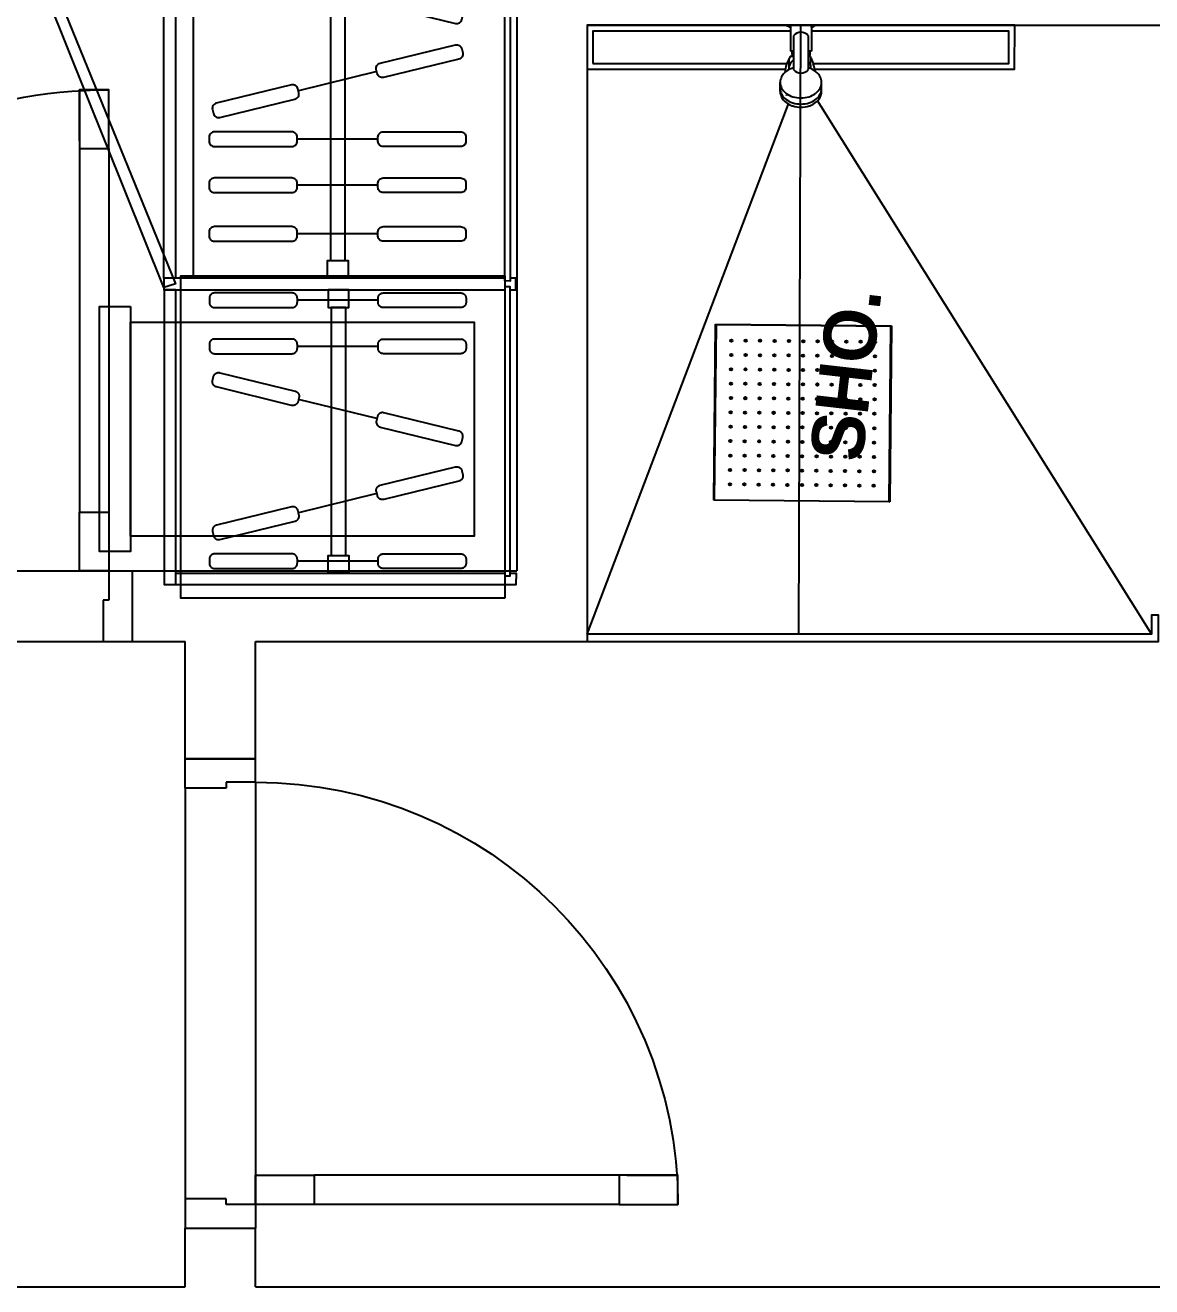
# Model space of a CAD drawing. Extents: x -678889171 to 586587, y -792238163 to 335485.
# Drawn here: x 72682 to 74602, y 71157 to 73307 of the extents above; entities that cross this region are included whole.
import ezdxf
from ezdxf.enums import TextEntityAlignment as Align
from ezdxf.xclip import XClip

# ---------------------------------------------------------------- set-up
doc = ezdxf.new("R2010")
doc.units = 0
doc.header["$MEASUREMENT"] = 0
doc.header["$XCLIPFRAME"] = 2
doc.set_wipeout_variables(frame=1)
doc.linetypes.add('XR-A-TYP38$0$XR-A-4TH-OLD DESIGN$0$XR-A-TYP-2-3-4-6-7-8-9-10$0$HIDDEN', pattern=[0.375, 0.25, -0.125])
doc.layers.get('0').update_dxf_attribs({"color": 8})
for name, color, linetype in [('9TH-FURN$0$XR-A-9TH-OLD DESIGN$0$A-ANNO-SYMB', 252, 'Continuous'), ('9TH-FURN$0$XR-A-9TH-OLD DESIGN$0$A-SITE-PATT', 252, 'Continuous'), ('9TH-FURN$0$XR-A-9TH-OLD DESIGN$0$I-FURN', 252, 'Continuous'), ('9TH-FURN$0$XR-A-9TH-OLD DESIGN$0$XREF_1BR$0$I-FURN', 252, 'Continuous'), ('XR-A-9TH-FLOOR$0$A-WALL', 252, 'Continuous'), ('XR-A-TYP38$0$XR-A-4TH-OLD DESIGN$0$A-FURN-SANT', 252, 'Continuous'), ('XR-A-TYP38$0$XR-A-4TH-OLD DESIGN$0$A-GLAZ', 252, 'Continuous'), ('XR-A-TYP38$0$XR-A-4TH-OLD DESIGN$0$A-WALL', 252, 'Continuous'), ('XR-A-TYP38$0$XR-A-4TH-OLD DESIGN$0$I-SPCL', 252, 'Continuous'), ('XR-A-TYP38$0$XR-A-4TH-OLD DESIGN$0$XR-A-TYP-2-3-4-6-7-8-9-10$0$A-DOOR', 252, 'Continuous'), ('XR-A-TYP38$0$XR-A-4TH-OLD DESIGN$0$XR-A-TYP-2-3-4-6-7-8-9-10$0$A-FLOR-OVHD', 252, 'XR-A-TYP38$0$XR-A-4TH-OLD DESIGN$0$XR-A-TYP-2-3-4-6-7-8-9-10$0$HIDDEN'), ('XR-A-TYP38$0$XR-A-4TH-OLD DESIGN$0$XREF_3BR$0$WC-SERIAL', 252, 'Continuous')]:
    doc.layers.add(name, color=color, linetype=linetype)
doc.styles.add('XR-A-TYP38$0$XR-A-4TH-OLD DESIGN$0$XREF_1BR$0$KZT', font='')
doc.styles.add('XR-A-TYP38$0$XR-A-4TH-OLD DESIGN$0$XREF_3BR$0$Standard', font='arial.ttf')
doc.styles.get('XR-A-TYP38$0$XR-A-4TH-OLD DESIGN$0$XREF_1BR$0$KZT').set_extended_font_data('AvantGarde LT Medium', bold=True)

# ---------------------------------------------------------------- blocks, each defined once
blk = doc.blocks.new('*U268')
at = {"layer": '9TH-FURN$0$XR-A-9TH-OLD DESIGN$0$XREF_1BR$0$I-FURN'}
for points in [[(-1636.8, 0), (-1606.8, 0), (-1606.8, 35), (-1636.8, 35)], [(-574, 5), (-1606.8, 5), (-1606.8, 30), (-574, 30)], [(-544, 0), (-574, 0), (-574, 35), (-544, 35)]]:
    blk.add_lwpolyline(points, close=True, dxfattribs=at)
blk = doc.blocks.new('*U269')
at = {"layer": '9TH-FURN$0$XR-A-9TH-OLD DESIGN$0$XREF_1BR$0$I-FURN'}
for points in [[(-1177.6, 0), (-1147.6, 0), (-1147.6, 35), (-1177.6, 35)], [(-724.9, 5), (-1147.6, 5), (-1147.6, 30), (-724.9, 30)], [(-694.9, 0), (-724.9, 0), (-724.9, 35), (-694.9, 35)]]:
    blk.add_lwpolyline(points, close=True, dxfattribs=at)
blk = doc.blocks.new('9TH-FURN$0$XR-A-9TH-OLD DESIGN$0$XREF_1BR$0$A$C0C3539C5')
at = {"layer": '9TH-FURN$0$XR-A-9TH-OLD DESIGN$0$XREF_1BR$0$I-FURN', "ltscale": 0.5}
for p, q in [((-0.0688, 0), (0.0688, 0)), ((-0.0688, -0.083), (0.0688, -0.083)), ((-0.0688, -0.1615), (0.0688, -0.1615)), ((-0.0668, -0.2767), (0.0668, -0.2441)), ((-0.0668, -0.4045), (0.0668, -0.4371)), ((-0.0688, -0.5277), (0.0688, -0.5277)), ((-0.0688, -0.6062), (0.0688, -0.6062)), ((-0.0668, -0.7062), (0.0668, -0.7388)), ((-0.0688, -0.8293), (0.0688, -0.8293)), ((-0.0688, -0.9078), (0.0688, -0.9078))]:
    blk.add_line(p, q, dxfattribs=at)
for points in [[(-0.2098, -0.0125, -0.414214), (-0.2188, -0.0035), (-0.2188, 0.0035, -0.414214), (-0.2098, 0.0125), (-0.0778, 0.0125, -0.414214), (-0.0688, 0.0035), (-0.0688, -0.0035, -0.414214), (-0.0778, -0.0125)], [(0.2098, -0.0125, 0.414214), (0.2188, -0.0035), (0.2188, 0.0035, 0.414214), (0.2098, 0.0125), (0.0778, 0.0125, 0.414214), (0.0688, 0.0035), (0.0688, -0.0035, 0.414214), (0.0778, -0.0125)], [(-0.2098, -0.0955, -0.414214), (-0.2188, -0.0865), (-0.2188, -0.0795, -0.414214), (-0.2098, -0.0705), (-0.0778, -0.0705, -0.414214), (-0.0688, -0.0795), (-0.0688, -0.0865, -0.414214), (-0.0778, -0.0955)], [(0.2098, -0.0955, 0.414214), (0.2188, -0.0865), (0.2188, -0.0795, 0.414214), (0.2098, -0.0705), (0.0778, -0.0705, 0.414214), (0.0688, -0.0795), (0.0688, -0.0865, 0.414214), (0.0778, -0.0955)], [(-0.2098, -0.174, -0.414214), (-0.2188, -0.165), (-0.2188, -0.158, -0.414214), (-0.2098, -0.149), (-0.0778, -0.149, -0.414214), (-0.0688, -0.158), (-0.0688, -0.165, -0.414214), (-0.0778, -0.174)], [(0.2098, -0.174, 0.414214), (0.2188, -0.165), (0.2188, -0.158, 0.414214), (0.2098, -0.149), (0.0778, -0.149, 0.414214), (0.0688, -0.158), (0.0688, -0.165, 0.414214), (0.0778, -0.174)], [(0.2067, -0.2228, 0.414214), (0.2133, -0.2119), (0.2117, -0.2051, 0.414214), (0.2008, -0.1985), (0.0726, -0.2298, 0.414214), (0.066, -0.2407), (0.0676, -0.2475, 0.414214), (0.0785, -0.2541)], [(-0.2008, -0.3223, -0.414214), (-0.2117, -0.3157), (-0.2133, -0.3089, -0.414214), (-0.2067, -0.298), (-0.0785, -0.2667, -0.414214), (-0.0676, -0.2733), (-0.066, -0.2801, -0.414214), (-0.0726, -0.291)], [(-0.2008, -0.3589, 0.414214), (-0.2117, -0.3655), (-0.2133, -0.3723, 0.414214), (-0.2067, -0.3832), (-0.0785, -0.4145, 0.414214), (-0.0676, -0.4079), (-0.066, -0.4011, 0.414214), (-0.0726, -0.3902)], [(0.2067, -0.4585, -0.414214), (0.2133, -0.4693), (0.2117, -0.4761, -0.414214), (0.2008, -0.4827), (0.0726, -0.4514, -0.414214), (0.066, -0.4405), (0.0676, -0.4337, -0.414214), (0.0785, -0.4271)], [(-0.2098, -0.5402, -0.414214), (-0.2188, -0.5312), (-0.2188, -0.5242, -0.414214), (-0.2098, -0.5152), (-0.0778, -0.5152, -0.414214), (-0.0688, -0.5242), (-0.0688, -0.5312, -0.414214), (-0.0778, -0.5402)], [(0.2098, -0.5402, 0.414214), (0.2188, -0.5312), (0.2188, -0.5242, 0.414214), (0.2098, -0.5152), (0.0778, -0.5152, 0.414214), (0.0688, -0.5242), (0.0688, -0.5312, 0.414214), (0.0778, -0.5402)], [(-0.2098, -0.6187, -0.414214), (-0.2188, -0.6097), (-0.2188, -0.6027, -0.414214), (-0.2098, -0.5937), (-0.0778, -0.5937, -0.414214), (-0.0688, -0.6027), (-0.0688, -0.6097, -0.414214), (-0.0778, -0.6187)], [(0.2098, -0.6187, 0.414214), (0.2188, -0.6097), (0.2188, -0.6027, 0.414214), (0.2098, -0.5937), (0.0778, -0.5937, 0.414214), (0.0688, -0.6027), (0.0688, -0.6097, 0.414214), (0.0778, -0.6187)], [(-0.2008, -0.6606, 0.414214), (-0.2117, -0.6672), (-0.2133, -0.674, 0.414214), (-0.2067, -0.6849), (-0.0785, -0.7162, 0.414214), (-0.0676, -0.7096), (-0.066, -0.7028, 0.414214), (-0.0726, -0.6919)], [(0.2067, -0.7601, -0.414214), (0.2133, -0.771), (0.2117, -0.7778, -0.414214), (0.2008, -0.7844), (0.0726, -0.7531, -0.414214), (0.066, -0.7422), (0.0676, -0.7354, -0.414214), (0.0785, -0.7288)], [(-0.2098, -0.8418, -0.414214), (-0.2188, -0.8328), (-0.2188, -0.8258, -0.414214), (-0.2098, -0.8168), (-0.0778, -0.8168, -0.414214), (-0.0688, -0.8258), (-0.0688, -0.8328, -0.414214), (-0.0778, -0.8418)], [(0.2098, -0.8418, 0.414214), (0.2188, -0.8328), (0.2188, -0.8258, 0.414214), (0.2098, -0.8168), (0.0778, -0.8168, 0.414214), (0.0688, -0.8258), (0.0688, -0.8328, 0.414214), (0.0778, -0.8418)], [(-0.2098, -0.9203, -0.414214), (-0.2188, -0.9113), (-0.2188, -0.9043, -0.414214), (-0.2098, -0.8953), (-0.0778, -0.8953, -0.414214), (-0.0688, -0.9043), (-0.0688, -0.9113, -0.414214), (-0.0778, -0.9203)], [(0.2098, -0.9203, 0.414214), (0.2188, -0.9113), (0.2188, -0.9043, 0.414214), (0.2098, -0.8953), (0.0778, -0.8953, 0.414214), (0.0688, -0.9043), (0.0688, -0.9113, 0.414214), (0.0778, -0.9203)]]:
    blk.add_lwpolyline(points, format="xyb", close=True, dxfattribs=at)
blk = doc.blocks.new('9TH-FURN$0$XR-A-9TH-OLD DESIGN$0$d')
at = {"layer": '9TH-FURN$0$XR-A-9TH-OLD DESIGN$0$I-FURN'}
blk.add_line((89147.1, 62864.5, 0), (89143.4, 63957.2, 0), dxfattribs=at)
at = {"layer": '9TH-FURN$0$XR-A-9TH-OLD DESIGN$0$I-FURN', "extrusion": (-1.14521e-09, 1.34087e-09, 1), "elevation": 0}
for points in [[(88601, 64458), (88591, 64457.9), (88591, 64477.9), (88601, 64478), (88601, 64478), (88610, 64478), (88610, 64478), (89171, 64480), (89171, 64460), (88610, 64458), (88610, 64463), (88601, 64463)], [(89192.6, 63977.4), (89191, 64479.9), (89171, 64479.8), (89172.6, 63977.3)], [(88611.8, 63970.3), (88609.9, 64463), (88600.9, 64463), (88602.8, 63970.3)], [(89249.9, 64006.3), (89248.6, 64423.8), (89301.1, 64424), (89302.5, 64006.5)], [(89248.7, 64397.5), (89249.8, 64032.5), (88663.9, 64030.4), (88662.7, 64395.4)], [(89193.3, 63973.4), (89392.8, 63480.8), (89374.9, 63476.2), (89173.3, 63967.4)], [(88611.9, 63960.3), (88616.2, 62857.6), (88607.2, 62857.5), (88602.9, 63960.3)], [(89193.4, 63957.4), (89197.2, 62844.8), (89177.2, 62844.7), (89173.4, 63957.3)], [(89197.2, 62848.7), (89393.4, 63322.7), (89375.4, 63327.2), (89177.2, 62854.6)], [(88607.1, 62862.5), (88597.1, 62862.5), (88597.2, 62842.5), (88607.2, 62842.5), (88607.2, 62842.5), (88616.2, 62842.6), (88616.2, 62842.6), (89177.2, 62844.6), (89177.1, 62864.6), (88616.1, 62862.6), (88616.2, 62857.6), (88607.2, 62857.5)]]:
    blk.add_lwpolyline(points, close=True, dxfattribs=at)
blk.add_lwpolyline([(88602.8, 63975.3), (88592.8, 63975.2), (88592.9, 63955.2), (88602.9, 63955.3), (88602.9, 63960.3), (88611.9, 63960.3), (88611.9, 63955.3), (89193.4, 63957.4), (89193.3, 63977.4), (88611.8, 63975.3)], dxfattribs=at)
at = {"layer": '9TH-FURN$0$XR-A-9TH-OLD DESIGN$0$I-FURN', "ltscale": 0.5, "extrusion": (-1.14521e-09, 1.34087e-09, 1), "elevation": 0}
for points in [[(89391, 63496.8), (89389, 63496.3)], [(89391, 63496.8), (89389, 63496.3)], [(89391, 63496.8), (89389, 63496.3)], [(89391, 63496.8), (89389, 63496.3)], [(89391.2, 63495.8), (89389.3, 63495.3)], [(89391.2, 63495.8), (89389.3, 63495.3)], [(89391.2, 63495.8), (89389.3, 63495.3)], [(89391.2, 63495.8), (89389.3, 63495.3)], [(89391.6, 63306.7), (89389.7, 63307.2)], [(89391.6, 63306.7), (89389.7, 63307.2)], [(89391.6, 63306.7), (89389.7, 63307.2)], [(89391.6, 63306.7), (89389.7, 63307.2)], [(89391.9, 63307.7), (89390, 63308.2)], [(89391.9, 63307.7), (89390, 63308.2)], [(89391.9, 63307.7), (89390, 63308.2)], [(89391.9, 63307.7), (89390, 63308.2)]]:
    blk.add_lwpolyline(points, dxfattribs=at)
at = {"layer": '9TH-FURN$0$XR-A-9TH-OLD DESIGN$0$I-FURN', "ltscale": 0.5}
for centre in [(89395, 63497.4, 0), (89395, 63497.4, 0), (89395, 63497.4, 0), (89395, 63497.4, 0), (89395.6, 63306.2, 0), (89395.6, 63306.2, 0), (89395.6, 63306.2, 0), (89395.6, 63306.2, 0)]:
    blk.add_circle(centre, 4, dxfattribs=at)
at = {"layer": '9TH-FURN$0$XR-A-9TH-OLD DESIGN$0$I-FURN'}
for centre, start, end in [((89147.3, 63768, 0), 277.457, 307.9574), ((89149.9, 63033.8, 0), 52.4537, 82.9541)]:
    blk.add_arc(centre, 370.1, start, end, dxfattribs=at)
at = {"layer": '9TH-FURN$0$XR-A-9TH-OLD DESIGN$0$XREF_1BR$0$I-FURN'}
blk.add_line((89195.3, 63401.1, 0), (89175.3, 63401, 0), dxfattribs=at)
at = {"layer": '9TH-FURN$0$XR-A-9TH-OLD DESIGN$0$I-FURN', "extrusion": (1.14511e-09, -1.37656e-09, -1)}
ref = blk.add_blockref('9TH-FURN$0$XR-A-9TH-OLD DESIGN$0$XREF_1BR$0$A$C0C3539C5', (-88894.5, 64600.4, 0), dxfattribs=dict(at, xscale=-1000.000000000001, yscale=1000.000000000001, zscale=-1000.000000000001, rotation=359.7951401120226))
XClip(ref).set_block_clipping_path([(-0.2848774801, -0.0984328916), (0.2675332335, -0.0984328915), (0.2674821588, -0.648067754), (-0.2849285549, -0.648067754)])
at = {"layer": '9TH-FURN$0$XR-A-9TH-OLD DESIGN$0$I-FURN', "extrusion": (-1.14511e-09, 1.37656e-09, 1), "xscale": -0.9999999999999999, "rotation": 90.20485989423086}
for name, p in [('*U269', (88915.3, 63281.5, 0)), ('*U268', (88919.8, 62319.6, 0))]:
    blk.add_blockref(name, p, dxfattribs=at)
at = {"layer": '9TH-FURN$0$XR-A-9TH-OLD DESIGN$0$I-FURN', "extrusion": (1.14511e-09, -1.37656e-09, -1), "xscale": -1000.000000000001, "yscale": 1000.000000000001, "zscale": -1000.000000000001, "rotation": 359.7951401120226}
blk.add_blockref('9TH-FURN$0$XR-A-9TH-OLD DESIGN$0$XREF_1BR$0$A$C0C3539C5', (-88897.3, 63881.2, 0), dxfattribs=at)
blk = doc.blocks.new('9TH-FURN$0$XR-A-9TH-OLD DESIGN$0$f444')
at = {"layer": '9TH-FURN$0$XR-A-9TH-OLD DESIGN$0$A-ANNO-SYMB', "rotation": 179.7951419587697}
blk.add_blockref('9TH-FURN$0$XR-A-9TH-OLD DESIGN$0$d', (145139.8, 122992.2, 0), dxfattribs=at)
blk = doc.blocks.new('XR-A-TYP38$0$XR-A-4TH-OLD DESIGN$0$XREF_3BR$0$XREF-1BA$0$11TH FLOOR PLAN EAST TOWER$0$11TH TO 17TH FLOOR PLAN EAST TOWER$0$CEILING SHOWER')
at = {"layer": 'XR-A-TYP38$0$XR-A-4TH-OLD DESIGN$0$A-FURN-SANT'}
for p, q in [((0, 30), (30, 30)), ((0, 0), (0, 30)), ((0, 30), (0.1, 29.9)), ((0.1, 29.9), (0.1, 0.1)), ((29.9, 29.9), (0.1, 29.9)), ((30, 30), (29.9, 29.9)), ((29.9, 0.1), (29.9, 29.9)), ((30, 30), (30, 0)), ((0.1, 0.1), (0, 0)), ((30, 0), (0, 0)), ((0.1, 0.1), (29.9, 0.1)), ((29.9, 0.1), (30, 0))]:
    blk.add_line(p, q, dxfattribs=at)
for centre, radius in [((2.75, 27.25), 0.2), ((2.75, 27.25), 0.175), ((2.75, 27.25), 0.125), ((2.75, 27.25), 0.05), ((5.2, 27.25), 0.2), ((5.2, 27.25), 0.175), ((5.2, 27.25), 0.125), ((5.2, 27.25), 0.05), ((7.65, 27.25), 0.2), ((7.65, 27.25), 0.175), ((7.65, 27.25), 0.125), ((7.65, 27.25), 0.05), ((10.1, 27.25), 0.2), ((10.1, 27.25), 0.175), ((10.1, 27.25), 0.125), ((10.1, 27.25), 0.05), ((12.55, 27.25), 0.2), ((12.55, 27.25), 0.175), ((12.55, 27.25), 0.125), ((12.55, 27.25), 0.05), ((15, 27.25), 0.2), ((15, 27.25), 0.175), ((15, 27.25), 0.125), ((15, 27.25), 0.05), ((17.45, 27.25), 0.2), ((17.45, 27.25), 0.175), ((17.45, 27.25), 0.125), ((17.45, 27.25), 0.05), ((19.9, 27.25), 0.2), ((19.9, 27.25), 0.175), ((19.9, 27.25), 0.125), ((19.9, 27.25), 0.05), ((22.35, 27.25), 0.2), ((22.35, 27.25), 0.175), ((22.35, 27.25), 0.125), ((22.35, 27.25), 0.05), ((24.8, 27.25), 0.2), ((24.8, 27.25), 0.175), ((24.8, 27.25), 0.125), ((24.8, 27.25), 0.05), ((27.25, 27.25), 0.2), ((27.25, 27.25), 0.175), ((27.25, 27.25), 0.125), ((27.25, 27.25), 0.05), ((2.75, 24.8), 0.2), ((2.75, 24.8), 0.175), ((2.75, 24.8), 0.125), ((2.75, 24.8), 0.05), ((5.2, 24.8), 0.2), ((5.2, 24.8), 0.175), ((5.2, 24.8), 0.125), ((5.2, 24.8), 0.05), ((7.65, 24.8), 0.2), ((7.65, 24.8), 0.175), ((7.65, 24.8), 0.125), ((7.65, 24.8), 0.05), ((10.1, 24.8), 0.2), ((10.1, 24.8), 0.175), ((10.1, 24.8), 0.125), ((10.1, 24.8), 0.05), ((12.55, 24.8), 0.2), ((12.55, 24.8), 0.175), ((12.55, 24.8), 0.125), ((12.55, 24.8), 0.05), ((15, 24.8), 0.2), ((15, 24.8), 0.175), ((15, 24.8), 0.125), ((15, 24.8), 0.05), ((17.45, 24.8), 0.2), ((17.45, 24.8), 0.175), ((17.45, 24.8), 0.125), ((17.45, 24.8), 0.05), ((19.9, 24.8), 0.2), ((19.9, 24.8), 0.175), ((19.9, 24.8), 0.125), ((19.9, 24.8), 0.05), ((22.35, 24.8), 0.2), ((22.35, 24.8), 0.175), ((22.35, 24.8), 0.125), ((22.35, 24.8), 0.05), ((24.8, 24.8), 0.2), ((24.8, 24.8), 0.175), ((24.8, 24.8), 0.125), ((24.8, 24.8), 0.05), ((27.25, 24.8), 0.2), ((27.25, 24.8), 0.175), ((27.25, 24.8), 0.125), ((27.25, 24.8), 0.05), ((2.75, 22.35), 0.2), ((2.75, 22.35), 0.175), ((2.75, 22.35), 0.125), ((2.75, 22.35), 0.05), ((5.2, 22.35), 0.2), ((5.2, 22.35), 0.175), ((5.2, 22.35), 0.125), ((5.2, 22.35), 0.05), ((7.65, 22.35), 0.2), ((7.65, 22.35), 0.175), ((7.65, 22.35), 0.125), ((7.65, 22.35), 0.05), ((10.1, 22.35), 0.2), ((10.1, 22.35), 0.175), ((10.1, 22.35), 0.125), ((10.1, 22.35), 0.05), ((12.55, 22.35), 0.2), ((12.55, 22.35), 0.175), ((12.55, 22.35), 0.125), ((12.55, 22.35), 0.05), ((15, 22.35), 0.2), ((15, 22.35), 0.175), ((15, 22.35), 0.125), ((15, 22.35), 0.05), ((17.45, 22.35), 0.2), ((17.45, 22.35), 0.175), ((17.45, 22.35), 0.125), ((17.45, 22.35), 0.05), ((19.9, 22.35), 0.2), ((19.9, 22.35), 0.175), ((19.9, 22.35), 0.125), ((19.9, 22.35), 0.05), ((22.35, 22.35), 0.2), ((22.35, 22.35), 0.175), ((22.35, 22.35), 0.125), ((22.35, 22.35), 0.05), ((24.8, 22.35), 0.2), ((24.8, 22.35), 0.175), ((24.8, 22.35), 0.125), ((24.8, 22.35), 0.05), ((27.25, 22.35), 0.2), ((27.25, 22.35), 0.175), ((27.25, 22.35), 0.125), ((27.25, 22.35), 0.05), ((2.75, 19.9), 0.2), ((2.75, 19.9), 0.175), ((2.75, 19.9), 0.125), ((2.75, 19.9), 0.05), ((5.2, 19.9), 0.2), ((5.2, 19.9), 0.175), ((5.2, 19.9), 0.125), ((5.2, 19.9), 0.05), ((7.65, 19.9), 0.2), ((7.65, 19.9), 0.175), ((7.65, 19.9), 0.125), ((7.65, 19.9), 0.05), ((10.1, 19.9), 0.2), ((10.1, 19.9), 0.175), ((10.1, 19.9), 0.125), ((10.1, 19.9), 0.05), ((12.55, 19.9), 0.2), ((12.55, 19.9), 0.175), ((12.55, 19.9), 0.125), ((12.55, 19.9), 0.05), ((15, 19.9), 0.2), ((15, 19.9), 0.175), ((15, 19.9), 0.125), ((15, 19.9), 0.05), ((17.45, 19.9), 0.2), ((17.45, 19.9), 0.175), ((17.45, 19.9), 0.125), ((17.45, 19.9), 0.05), ((19.9, 19.9), 0.2), ((19.9, 19.9), 0.175), ((19.9, 19.9), 0.125), ((19.9, 19.9), 0.05), ((22.35, 19.9), 0.2), ((22.35, 19.9), 0.175), ((22.35, 19.9), 0.125), ((22.35, 19.9), 0.05), ((24.8, 19.9), 0.2), ((24.8, 19.9), 0.175), ((24.8, 19.9), 0.125), ((24.8, 19.9), 0.05), ((27.25, 19.9), 0.2), ((27.25, 19.9), 0.175), ((27.25, 19.9), 0.125), ((27.25, 19.9), 0.05), ((2.75, 17.45), 0.2), ((2.75, 17.45), 0.175), ((2.75, 17.45), 0.125), ((2.75, 17.45), 0.05), ((5.2, 17.45), 0.2), ((5.2, 17.45), 0.175), ((5.2, 17.45), 0.125), ((5.2, 17.45), 0.05), ((7.65, 17.45), 0.2), ((7.65, 17.45), 0.175), ((7.65, 17.45), 0.125), ((7.65, 17.45), 0.05), ((10.1, 17.45), 0.2), ((10.1, 17.45), 0.175), ((10.1, 17.45), 0.125), ((10.1, 17.45), 0.05), ((12.55, 17.45), 0.2), ((12.55, 17.45), 0.175), ((12.55, 17.45), 0.125), ((12.55, 17.45), 0.05), ((15, 17.45), 0.2), ((15, 17.45), 0.175), ((15, 17.45), 0.125), ((15, 17.45), 0.05), ((17.45, 17.45), 0.2), ((17.45, 17.45), 0.175), ((17.45, 17.45), 0.125), ((17.45, 17.45), 0.05), ((19.9, 17.45), 0.2), ((19.9, 17.45), 0.175), ((19.9, 17.45), 0.125), ((19.9, 17.45), 0.05), ((22.35, 17.45), 0.2), ((22.35, 17.45), 0.175), ((22.35, 17.45), 0.125), ((22.35, 17.45), 0.05), ((24.8, 17.45), 0.2), ((24.8, 17.45), 0.175), ((24.8, 17.45), 0.125), ((24.8, 17.45), 0.05), ((27.25, 17.45), 0.2), ((27.25, 17.45), 0.175), ((27.25, 17.45), 0.125), ((27.25, 17.45), 0.05), ((2.75, 15), 0.2), ((2.75, 15), 0.175), ((2.75, 15), 0.125), ((5.2, 15), 0.2), ((5.2, 15), 0.175), ((5.2, 15), 0.125), ((7.65, 15), 0.2), ((7.65, 15), 0.175), ((7.65, 15), 0.125), ((10.1, 15), 0.2), ((10.1, 15), 0.175), ((10.1, 15), 0.125), ((12.55, 15), 0.2), ((12.55, 15), 0.175), ((12.55, 15), 0.125), ((15, 15), 0.2), ((15, 15), 0.175), ((15, 15), 0.125), ((17.45, 15), 0.2), ((17.45, 15), 0.175), ((17.45, 15), 0.125), ((19.9, 15), 0.2), ((19.9, 15), 0.175), ((19.9, 15), 0.125), ((22.35, 15), 0.2), ((22.35, 15), 0.175), ((22.35, 15), 0.125), ((24.8, 15), 0.2), ((24.8, 15), 0.175), ((24.8, 15), 0.125), ((27.25, 15), 0.2), ((27.25, 15), 0.175), ((27.25, 15), 0.125), ((2.75, 15), 0.05), ((5.2, 15), 0.05), ((7.65, 15), 0.05), ((10.1, 15), 0.05), ((12.55, 15), 0.05), ((15, 15), 0.05), ((17.45, 15), 0.05), ((19.9, 15), 0.05), ((22.35, 15), 0.05), ((24.8, 15), 0.05), ((27.25, 15), 0.05), ((2.75, 12.55), 0.2), ((2.75, 12.55), 0.175), ((2.75, 12.55), 0.125), ((2.75, 12.55), 0.05), ((5.2, 12.55), 0.2), ((5.2, 12.55), 0.175), ((5.2, 12.55), 0.125), ((5.2, 12.55), 0.05), ((7.65, 12.55), 0.2), ((7.65, 12.55), 0.175), ((7.65, 12.55), 0.125), ((7.65, 12.55), 0.05), ((10.1, 12.55), 0.2), ((10.1, 12.55), 0.175), ((10.1, 12.55), 0.125), ((10.1, 12.55), 0.05), ((12.55, 12.55), 0.2), ((12.55, 12.55), 0.175), ((12.55, 12.55), 0.125), ((12.55, 12.55), 0.05), ((15, 12.55), 0.2), ((15, 12.55), 0.175), ((15, 12.55), 0.125), ((15, 12.55), 0.05), ((17.45, 12.55), 0.2), ((17.45, 12.55), 0.175), ((17.45, 12.55), 0.125), ((17.45, 12.55), 0.05), ((19.9, 12.55), 0.2), ((19.9, 12.55), 0.175), ((19.9, 12.55), 0.125), ((19.9, 12.55), 0.05), ((22.35, 12.55), 0.2), ((22.35, 12.55), 0.175), ((22.35, 12.55), 0.125), ((22.35, 12.55), 0.05), ((24.8, 12.55), 0.2), ((24.8, 12.55), 0.175), ((24.8, 12.55), 0.125), ((24.8, 12.55), 0.05), ((27.25, 12.55), 0.2), ((27.25, 12.55), 0.175), ((27.25, 12.55), 0.125), ((27.25, 12.55), 0.05), ((2.75, 10.1), 0.2), ((2.75, 10.1), 0.175), ((2.75, 10.1), 0.125), ((2.75, 10.1), 0.05), ((5.2, 10.1), 0.2), ((5.2, 10.1), 0.175), ((5.2, 10.1), 0.125), ((5.2, 10.1), 0.05), ((7.65, 10.1), 0.2), ((7.65, 10.1), 0.175), ((7.65, 10.1), 0.125), ((7.65, 10.1), 0.05), ((10.1, 10.1), 0.2), ((10.1, 10.1), 0.175), ((10.1, 10.1), 0.125), ((10.1, 10.1), 0.05), ((12.55, 10.1), 0.2), ((12.55, 10.1), 0.175), ((12.55, 10.1), 0.125), ((12.55, 10.1), 0.05), ((15, 10.1), 0.2), ((15, 10.1), 0.175), ((15, 10.1), 0.125), ((15, 10.1), 0.05), ((17.45, 10.1), 0.2), ((17.45, 10.1), 0.175), ((17.45, 10.1), 0.125), ((17.45, 10.1), 0.05), ((19.9, 10.1), 0.2), ((19.9, 10.1), 0.175), ((19.9, 10.1), 0.125), ((19.9, 10.1), 0.05), ((22.35, 10.1), 0.2), ((22.35, 10.1), 0.175), ((22.35, 10.1), 0.125), ((22.35, 10.1), 0.05), ((24.8, 10.1), 0.2), ((24.8, 10.1), 0.175), ((24.8, 10.1), 0.125), ((24.8, 10.1), 0.05), ((27.25, 10.1), 0.2), ((27.25, 10.1), 0.175), ((27.25, 10.1), 0.125), ((27.25, 10.1), 0.05), ((2.75, 7.65), 0.2), ((2.75, 7.65), 0.175), ((2.75, 7.65), 0.125), ((2.75, 7.65), 0.05), ((5.2, 7.65), 0.2), ((5.2, 7.65), 0.175), ((5.2, 7.65), 0.125), ((5.2, 7.65), 0.05), ((7.65, 7.65), 0.2), ((7.65, 7.65), 0.175), ((7.65, 7.65), 0.125), ((7.65, 7.65), 0.05), ((10.1, 7.65), 0.2), ((10.1, 7.65), 0.175), ((10.1, 7.65), 0.125), ((10.1, 7.65), 0.05), ((12.55, 7.65), 0.2), ((12.55, 7.65), 0.175), ((12.55, 7.65), 0.125), ((12.55, 7.65), 0.05), ((15, 7.65), 0.2), ((15, 7.65), 0.175), ((15, 7.65), 0.125), ((15, 7.65), 0.05), ((17.45, 7.65), 0.2), ((17.45, 7.65), 0.175), ((17.45, 7.65), 0.125), ((17.45, 7.65), 0.05), ((19.9, 7.65), 0.2), ((19.9, 7.65), 0.175), ((19.9, 7.65), 0.125), ((19.9, 7.65), 0.05), ((22.35, 7.65), 0.2), ((22.35, 7.65), 0.175), ((22.35, 7.65), 0.125), ((22.35, 7.65), 0.05), ((24.8, 7.65), 0.2), ((24.8, 7.65), 0.175), ((24.8, 7.65), 0.125), ((24.8, 7.65), 0.05), ((27.25, 7.65), 0.2), ((27.25, 7.65), 0.175), ((27.25, 7.65), 0.125), ((27.25, 7.65), 0.05), ((2.75, 5.2), 0.2), ((2.75, 5.2), 0.175), ((2.75, 5.2), 0.125), ((2.75, 5.2), 0.05), ((5.2, 5.2), 0.2), ((5.2, 5.2), 0.175), ((5.2, 5.2), 0.125), ((5.2, 5.2), 0.05), ((7.65, 5.2), 0.2), ((7.65, 5.2), 0.175), ((7.65, 5.2), 0.125), ((7.65, 5.2), 0.05), ((10.1, 5.2), 0.2), ((10.1, 5.2), 0.175), ((10.1, 5.2), 0.125), ((10.1, 5.2), 0.05), ((12.55, 5.2), 0.2), ((12.55, 5.2), 0.175), ((12.55, 5.2), 0.125), ((12.55, 5.2), 0.05), ((15, 5.2), 0.2), ((15, 5.2), 0.175), ((15, 5.2), 0.125), ((15, 5.2), 0.05), ((17.45, 5.2), 0.2), ((17.45, 5.2), 0.175), ((17.45, 5.2), 0.125), ((17.45, 5.2), 0.05), ((19.9, 5.2), 0.2), ((19.9, 5.2), 0.175), ((19.9, 5.2), 0.125), ((19.9, 5.2), 0.05), ((22.35, 5.2), 0.2), ((22.35, 5.2), 0.175), ((22.35, 5.2), 0.125), ((22.35, 5.2), 0.05), ((24.8, 5.2), 0.2), ((24.8, 5.2), 0.175), ((24.8, 5.2), 0.125), ((24.8, 5.2), 0.05), ((27.25, 5.2), 0.2), ((27.25, 5.2), 0.175), ((27.25, 5.2), 0.125), ((27.25, 5.2), 0.05), ((2.75, 2.75), 0.2), ((2.75, 2.75), 0.175), ((2.75, 2.75), 0.125), ((2.75, 2.75), 0.05), ((5.2, 2.75), 0.2), ((5.2, 2.75), 0.175), ((5.2, 2.75), 0.125), ((5.2, 2.75), 0.05), ((7.65, 2.75), 0.2), ((7.65, 2.75), 0.175), ((7.65, 2.75), 0.125), ((7.65, 2.75), 0.05), ((10.1, 2.75), 0.2), ((10.1, 2.75), 0.175), ((10.1, 2.75), 0.125), ((10.1, 2.75), 0.05), ((12.55, 2.75), 0.2), ((12.55, 2.75), 0.175), ((12.55, 2.75), 0.125), ((12.55, 2.75), 0.05), ((15, 2.75), 0.2), ((15, 2.75), 0.175), ((15, 2.75), 0.125), ((15, 2.75), 0.05), ((17.45, 2.75), 0.2), ((17.45, 2.75), 0.175), ((17.45, 2.75), 0.125), ((17.45, 2.75), 0.05), ((19.9, 2.75), 0.2), ((19.9, 2.75), 0.175), ((19.9, 2.75), 0.125), ((19.9, 2.75), 0.05), ((22.35, 2.75), 0.2), ((22.35, 2.75), 0.175), ((22.35, 2.75), 0.125), ((22.35, 2.75), 0.05), ((24.8, 2.75), 0.2), ((24.8, 2.75), 0.175), ((24.8, 2.75), 0.125), ((24.8, 2.75), 0.05), ((27.25, 2.75), 0.2), ((27.25, 2.75), 0.175), ((27.25, 2.75), 0.125), ((27.25, 2.75), 0.05)]:
    blk.add_circle(centre, radius, dxfattribs=at)
blk = doc.blocks.new('XR-A-TYP38$0$XR-A-4TH-OLD DESIGN$0$XREF_3BR$0$Ct370p')
at = {"layer": 'XR-A-TYP38$0$XR-A-4TH-OLD DESIGN$0$XREF_3BR$0$WC-SERIAL', "style": 'XR-A-TYP38$0$XR-A-4TH-OLD DESIGN$0$XREF_3BR$0$Standard', "flags": 3}
blk.add_attdef('SERIAL', text='', height=0.0236, dxfattribs=at).set_placement((0.0131, 0.0545), align=Align.TOP_CENTER)
blk.add_wipeout([(-0.0284, -0.0817), (-0.0328, -0.0877), (-0.0353, -0.0974), (-0.0351, -0.1), (-0.0353, -0.1131), (-0.0347, -0.1181), (-0.034, -0.1203), (-0.0317, -0.1247), (-0.0305, -0.1264), (-0.0283, -0.1289), (-0.025, -0.1318), (-0.0214, -0.1342), (-0.0173, -0.1363), (-0.007, -0.1391), (0, -0.1396), (0.0056, -0.1393), (0.0139, -0.1375), (0.0202, -0.1349), (0.0223, -0.1337), (0.0257, -0.1313), (0.0275, -0.1297), (0.0294, -0.1278), (0.0318, -0.1246), (0.0328, -0.1228), (0.0339, -0.1205), (0.0347, -0.1181), (0.0351, -0.1163), (0.0352, -0.1149), (0.0353, -0.0988), (0.0352, -0.095), (0.0343, -0.0912), (0.0336, -0.0892), (0.0328, -0.0877), (0.0304, -0.0841), (0.0286, -0.0818), (0.0263, -0.0797), (0.0241, -0.078), (0.0232, -0.073), (0.0221, -0.0684), (0.0212, -0.0654), (0.0202, -0.0623), (0.0191, -0.0595), (0.0164, -0.0535), (0.0148, -0.0535), (0.0157, -0.044), (0.0179, -0.044), (0.0179, -0.0034), (0.0201, -0.0028), (0.0219, -0.0021), (0.0219, -0.0021), (0.024, -0.0011), (0.0256, 0), (-0.0256, 0), (-0.0238, -0.001), (-0.0219, -0.0019), (-0.0206, -0.0024), (-0.0206, -0.0024), (-0.0195, -0.0027), (-0.0179, -0.0031), (-0.0179, -0.044), (-0.0157, -0.044), (-0.0156, -0.0459), (-0.0155, -0.0469), (-0.0153, -0.0487), (-0.0152, -0.0502), (-0.0151, -0.0513), (-0.0148, -0.0535), (-0.0183, -0.0535), (-0.0194, -0.0554), (-0.0208, -0.0581), (-0.0225, -0.0617), (-0.0241, -0.0657), (-0.0249, -0.0682), (-0.0254, -0.0702), (-0.0259, -0.0721), (-0.0263, -0.0738), (-0.0267, -0.0755), (-0.0271, -0.0777), (-0.0272, -0.0789), (-0.0274, -0.0807)]).dxf.layer = 'XR-A-TYP38$0$XR-A-4TH-OLD DESIGN$0$A-FURN-SANT'
at = {"layer": 'XR-A-TYP38$0$XR-A-4TH-OLD DESIGN$0$A-FURN-SANT'}
for p, q in [((-0.0179, 0.0001), (-0.0179, -0.0031)), ((0.0179, -0.0034), (0.0179, 0)), ((-0.0179, -0.0031), (-0.0179, -0.044)), ((-0.0125, -0.0179), (-0.0125, -0.044)), ((0.0125, -0.0179), (0.0125, -0.044)), ((0.0179, -0.0034), (0.0179, -0.044)), ((-0.0157, -0.044), (-0.0179, -0.044)), ((-0.0125, -0.044), (-0.0157, -0.044)), ((-0.0125, -0.044), (-0.0125, -0.0449)), ((-0.0125, -0.0449), (-0.0125, -0.0726)), ((0.0157, -0.044), (0.0125, -0.044)), ((0.0125, -0.044), (0.0125, -0.0449)), ((0.0125, -0.0449), (0.0125, -0.0726)), ((0.0179, -0.044), (0.0157, -0.044)), ((-0.0125, -0.0726), (-0.0125, -0.0755)), ((0.0125, -0.0726), (0.0125, -0.0755)), ((-0.0353, -0.1131), (-0.0353, -0.0974)), ((0.0353, -0.1131), (0.0353, -0.0974)), ((-0.025, -0.1197), (-0.025, -0.1203))]:
    blk.add_line(p, q, dxfattribs=at)
for points in [[(-0.0256, 0, 0.077689), (-0.0179, -0.0031)], [(0.0179, -0.0034, 0.114656), (0.0256, 0, -2.040379)], [(-0.0146, -0.0535), (-0.0183, -0.0535, 0.109472), (-0.0274, -0.0807, 0.086388)], [(-0.0199, -0.0754, 0.02661), (-0.0202, -0.0569, 42.430898)], [(-0.0125, -0.059, 0.178938), (-0.02, -0.0699, -7.981732)], [(-0.0157, -0.044, 0.011754), (-0.0148, -0.0535, 0.871529)], [(-0.0125, -0.0535), (-0.0146, -0.0535, 0.161895)], [(0.0148, -0.0535), (0.0125, -0.0535, 0.161895)], [(0.0169, -0.0699, 0.122998), (0.0125, -0.0617, -7.981732)], [(0.0157, -0.044, -0.011754), (0.0148, -0.0535, -0.871529)], [(0.0164, -0.0535), (0.0148, -0.0535, 0.161895)], [(0.0241, -0.078, 0.079947), (0.0164, -0.0535, -0.237182)], [(0.0169, -0.0741, -0.017041), (0.0168, -0.0551, -135.175436)], [(-0.0274, -0.0807, 0.011783), (-0.0284, -0.0817, 0.065531), (-0.0328, -0.0877, 0.126727), (-0.0353, -0.0974, 0.126727)], [(-0.0125, -0.0726, 0.007696), (-0.0139, -0.073, 0.085827), (-0.025, -0.0786, 0.02845), (-0.0274, -0.0807, 0.126727)], [(0.0241, -0.078, 0.078791), (0.0139, -0.073, 0.007696), (0.0125, -0.0726, 0.075508)], [(0.0353, -0.0974, 0.126727), (0.0328, -0.0877, 0.075666), (0.0276, -0.0809, 0.030149), (0.025, -0.0786, 0.006989), (0.0241, -0.078, 0.007696)], [(-0.0353, -0.0974, 0.126727), (-0.0328, -0.1071, 0.106057), (-0.025, -0.1161, 0.085827), (-0.0139, -0.1218, 0.075508), (0, -0.1239, 0.075508), (0.0139, -0.1218, 0.085827), (0.025, -0.1161, 0.106057), (0.0328, -0.1071, 0.126727), (0.0353, -0.0974, 0.126727)], [(0.0353, -0.0988, 0.018272), (0.0353, -0.0974, 0.126727)], [(-0.0353, -0.1078, 0.126727), (-0.0328, -0.1175, 0.106057), (-0.025, -0.1266, 0.085827), (-0.0139, -0.1322, 0.075508), (0, -0.1343, 0.075508), (0.0139, -0.1322, 0.085827), (0.025, -0.1266, 0.106057), (0.0328, -0.1175, 0.126727), (0.0353, -0.1078, 0.126727)], [(-0.0353, -0.1131, 0.126727), (-0.0328, -0.1228, 0.106057), (-0.025, -0.1318, 0.07797), (-0.015, -0.1371, 0.007804), (-0.0139, -0.1375, 0.075508), (0, -0.1396, 0.075508), (0.0139, -0.1375, 0.007804), (0.015, -0.1371, 0.07797), (0.025, -0.1318, 0.106057), (0.0328, -0.1228, 0.126727), (0.0353, -0.1131, 0.126727)]]:
    blk.add_lwpolyline(points, format="xyb", dxfattribs=at)
blk.add_lwpolyline([(0.0256, 0), (-0.0256, 0)], dxfattribs=at)
for centre, start, end in [((0, -0.0282), 39.4183, 140.5817), ((0, -0.0652), 219.4183, 320.5817)]:
    blk.add_arc(centre, 0.0162, start, end, dxfattribs=at)
blk.add_point((0, 0), dxfattribs=at)
blk.add_point((0, 0), dxfattribs=at)
blk = doc.blocks.new('*U1455')
for p, q in [((40, 720), (40, 200)), ((90, 720), (90, 200)), ((0, -20), (0, 100)), ((40, 100), (0, 100)), ((40, 100), (40, 50)), ((760, 100), (760, 50)), ((760, 100), (800, 100)), ((800, -20), (800, 100)), ((40, 50), (50, 50)), ((50, 50), (50, -20)), ((760, 50), (750, 50)), ((750, 50), (750, -20)), ((50, -20), (0, -20)), ((750, -20), (800, -20))]:
    blk.add_line(p, q)
for points in [[(90, 720), (40, 720), (40, 820), (90, 820), (90, 733), (90, 820)], [(90, 200), (40, 200), (40, 100), (90, 100), (90, 187)]]:
    blk.add_lwpolyline(points, close=True)
blk.add_arc((40, 100), 720, 0, 90)
at = {"layer": 'XR-A-TYP38$0$XR-A-4TH-OLD DESIGN$0$XR-A-TYP-2-3-4-6-7-8-9-10$0$A-FLOR-OVHD'}
for p, q in [((760, 100), (40, 100)), ((750, -20), (50, -20))]:
    blk.add_line(p, q, dxfattribs=at)
blk = doc.blocks.new('*U1453')
for p, q in [((40, 820), (40, 200)), ((90, 820), (90, 200)), ((0, -20), (0, 100)), ((40, 100), (0, 100)), ((40, 100), (40, 50)), ((860, 100), (860, 50)), ((860, 100), (900, 100)), ((900, -20), (900, 100)), ((40, 50), (50, 50)), ((50, 50), (50, -20)), ((860, 50), (850, 50)), ((850, 50), (850, -20)), ((50, -20), (0, -20)), ((850, -20), (900, -20))]:
    blk.add_line(p, q)
for points in [[(90, 820), (40, 820), (40, 920), (90, 920), (90, 833), (90, 920)], [(90, 200), (40, 200), (40, 100), (90, 100), (90, 187)]]:
    blk.add_lwpolyline(points, close=True)
blk.add_arc((40, 100), 820, 0, 90)
at = {"layer": 'XR-A-TYP38$0$XR-A-4TH-OLD DESIGN$0$XR-A-TYP-2-3-4-6-7-8-9-10$0$A-FLOR-OVHD'}
for p, q in [((860, 100), (40, 100)), ((850, -20), (50, -20))]:
    blk.add_line(p, q, dxfattribs=at)
blk = doc.blocks.new('XR-A-TYP38')
at = {"layer": 'XR-A-TYP38$0$XR-A-4TH-OLD DESIGN$0$A-FURN-SANT', "extrusion": (2.86979e-08, -1.76548e-10, 1), "elevation": 0}
for points in [[(76440, 59710), (77168.9, 59710), (77169, 59785), (76440, 59785)], [(76450, 59720), (77158.9, 59720), (77159, 59775), (76450, 59775)]]:
    blk.add_lwpolyline(points, close=True, dxfattribs=at)
at = {"layer": 'XR-A-TYP38$0$XR-A-4TH-OLD DESIGN$0$A-FURN-SANT', "extrusion": (3.17861e-08, -1.92191e-10, 1), "elevation": 0}
blk.add_lwpolyline([(76440, 58747), (76803.2, 59703.6), (77402.3, 58747)], dxfattribs=at)
at = {"layer": 'XR-A-TYP38$0$XR-A-4TH-OLD DESIGN$0$A-GLAZ', "extrusion": (2.95419e-09, -1.91581e-10, 1), "elevation": 0}
blk.add_lwpolyline([(76440, 58735), (77414.3, 58735), (77414.3, 58779.7), (77402.3, 58779.7), (77402.3, 58747), (76440, 58747)], dxfattribs=at)
at = {"layer": 'XR-A-TYP38$0$XR-A-4TH-OLD DESIGN$0$A-WALL'}
for p, q in [((75665, 58855), (76320, 58855)), ((75665, 58735), (75755, 58735)), ((75755, 58535), (75755, 58735)), ((75875, 58735), (76440, 58735)), ((75875, 58535), (75875, 58735)), ((75755, 57635), (75755, 57735)), ((75875, 57635), (75875, 57735)), ((75225, 57635), (75755, 57635)), ((75875, 57635), (78590, 57635))]:
    blk.add_line(p, q, dxfattribs=at)
for points in [[(76320, 60465), (76320, 58855)], [(76440, 59785), (76440, 58735)], [(75665, 58735), (75665, 58855)], [(75755, 57735), (75875, 57735)]]:
    blk.add_lwpolyline(points, dxfattribs=at)
at = {"layer": 'XR-A-TYP38$0$XR-A-4TH-OLD DESIGN$0$A-WALL', "elevation": 0}
blk.add_lwpolyline([(75875, 58535), (75755, 58535)], dxfattribs=at)
at = {"layer": 'XR-A-TYP38$0$XR-A-4TH-OLD DESIGN$0$A-FURN-SANT', "extrusion": (2.88356e-09, -1.91236e-10, 1), "xscale": 9.999998164084374, "yscale": 9.999998164084374, "zscale": 9.999998164084374, "rotation": 89.43784359527355}
blk.add_blockref('XR-A-TYP38$0$XR-A-4TH-OLD DESIGN$0$XREF_3BR$0$XREF-1BA$0$11TH FLOOR PLAN EAST TOWER$0$11TH TO 17TH FLOOR PLAN EAST TOWER$0$CEILING SHOWER', (76955.9, 58972.5, 0), dxfattribs=at)
at = {"layer": 'XR-A-TYP38$0$XR-A-4TH-OLD DESIGN$0$XR-A-TYP-2-3-4-6-7-8-9-10$0$A-DOOR', "extrusion": (-9.18366e-17, 2.58973e-11, -1), "zscale": -1, "rotation": 359.9997968184769}
blk.add_blockref('*U1453', (-75665, 58755, 0), dxfattribs=at)
at = {"layer": 'XR-A-TYP38$0$XR-A-4TH-OLD DESIGN$0$XR-A-TYP-2-3-4-6-7-8-9-10$0$A-DOOR', "extrusion": (2.58973e-11, 9.18366e-17, -1), "zscale": -1, "rotation": 89.99979681847681}
blk.add_blockref('*U1455', (-75775, 57735, 0), dxfattribs=at)
at = {"layer": 'XR-A-TYP38$0$XR-A-4TH-OLD DESIGN$0$I-SPCL', "extrusion": (2.95702e-09, -1.21012e-10, 1), "insert": (76881.5, 59190.2, 0), "char_height": 90, "attachment_point": 5, "text_direction": (0.113611, 0.993525, 0), "style": 'XR-A-TYP38$0$XR-A-4TH-OLD DESIGN$0$XREF_1BR$0$KZT'}
blk.add_mtext_dynamic_manual_height_columns('SHO.', width=201.122, gutter_width=905.9, heights=[0], dxfattribs=at)
at = {"layer": 'XR-A-TYP38$0$XR-A-4TH-OLD DESIGN$0$A-FURN-SANT', "extrusion": (3.49449e-08, -1.76799e-10, 1), "xscale": 1000.000000000001, "yscale": 1000.000000000001, "zscale": 1000.000000000001, "rotation": 0.01065926461289746}
blk.add_blockref('XR-A-TYP38$0$XR-A-4TH-OLD DESIGN$0$XREF_3BR$0$Ct370p', (76804.5, 59785, 0), dxfattribs=at)
at = {"layer": 'XR-A-TYP38$0$XR-A-4TH-OLD DESIGN$0$A-FURN-SANT', "extrusion": (2.88319e-08, -5.05995e-13, 1)}
blk.add_line((76801.3, 58747), (76804.5, 59785, 0), dxfattribs=at)
at = {"layer": 'XR-A-TYP38$0$XR-A-4TH-OLD DESIGN$0$A-WALL'}
blk.add_lwpolyline([(76440, 59785), (77990, 59785)], dxfattribs=at)

msp = doc.modelspace()

# ---------------------------------------------------------------- block references
at = {"layer": '9TH-FURN$0$XR-A-9TH-OLD DESIGN$0$A-SITE-PATT'}
msp.add_blockref('9TH-FURN$0$XR-A-9TH-OLD DESIGN$0$f444', (17199.6, 13522.1), dxfattribs=at)

# ---------------------------------------------------------------- next in the draw order: block references
at = {"layer": 'XR-A-9TH-FLOOR$0$A-WALL'}
msp.add_blockref('XR-A-TYP38', (-2800.4, 13522.1), dxfattribs=at)

doc.saveas('drawing.dxf')
